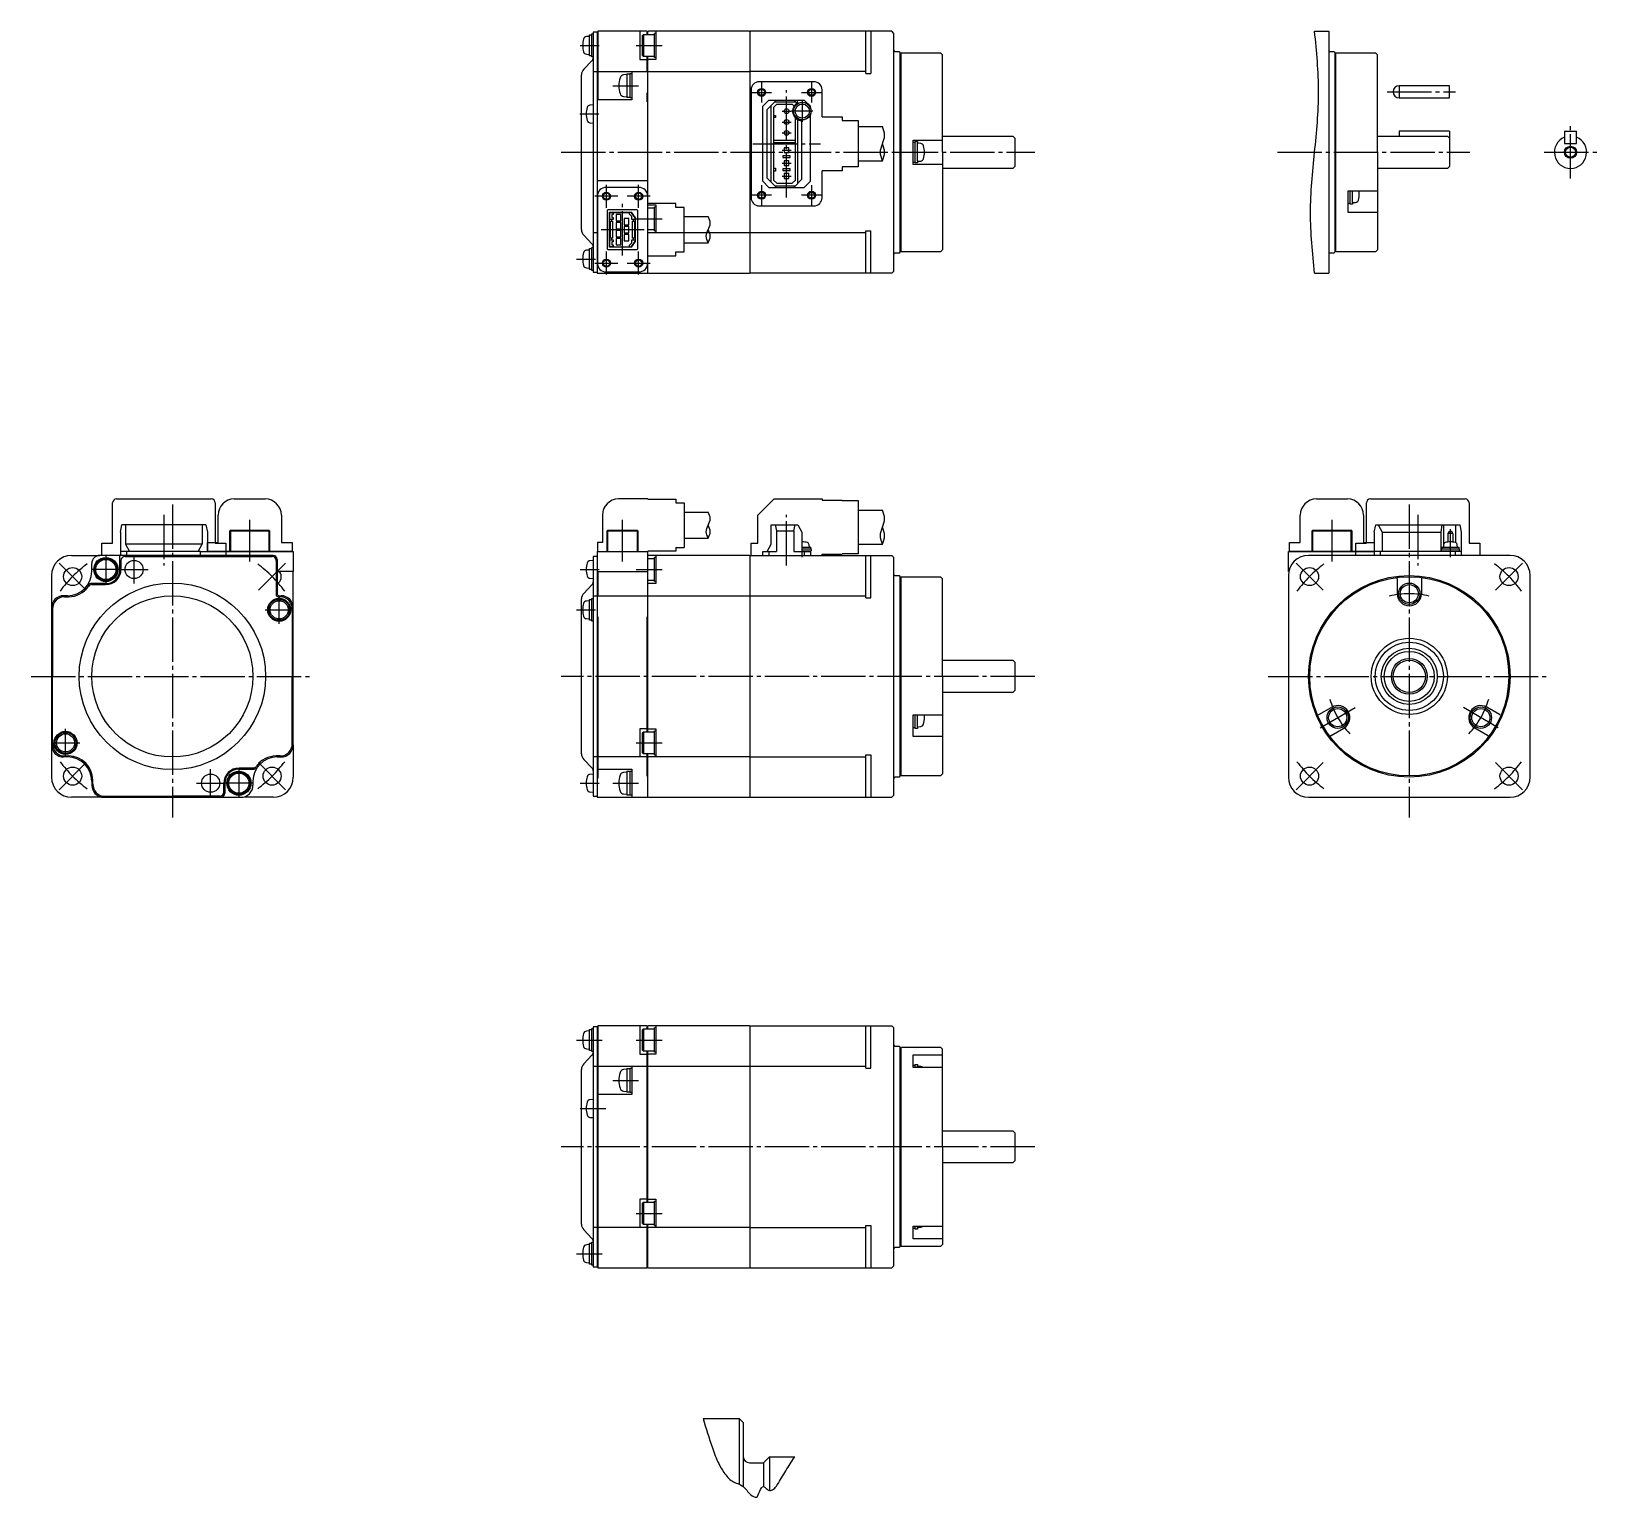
# Model space of a CAD drawing. Header units: millimetres. Extents: x -212 to 176, y -205 to 159.
import ezdxf

# ---------------------------------------------------------------- set-up
doc = ezdxf.new("R2010")
doc.units = ezdxf.units.MM
doc.linetypes.add('DASH_CENTER', pattern=[14, 11, -1, 1, -1])

msp = doc.modelspace()

# ---------------------------------------------------------------- linework, layer by layer
at = {"color": 7, "linetype": 'Continuous'}
for p, q in [((-73.5, 157.25), (-74.28, 157.18)), ((-73.5, 152.4), (-73.5, 157.6)), ((-73.5, 157.6), (-72.9, 157.6)), ((-72.9, 152.15), (-72.9, 157.85)), ((-72.9, 157.85), (-72.6, 157.85)), ((-72.6, 158.25), (-72.6, 98.75)), ((-71.6, 158.25), (-72.6, 158.25)), ((-71.6, 158.25), (-71.6, 98.5)), ((-71.4, 158.25), (-71.6, 158.25)), ((-63, 158.5), (-71.4, 158.5)), ((-71.4, 158.5), (-71.4, 141.5)), ((-59.2, 158.5), (-63, 158.5)), ((-61, 158.5), (-61, 151.5)), ((-60.13, 157.75), (-60.38, 157.5)), ((-60.38, 152.5), (-60.38, 157.5)), ((-60.13, 157.75), (-60.13, 152.25)), ((-60.13, 157.75), (-57.38, 157.75)), ((-59.2, 158.5), (-59.2, 158.25)), ((-59.2, 158.25), (-59, 158.25)), ((-59.2, 157.75), (-59.2, 158.25)), ((-58.9, 158.5), (-59, 158.4)), ((-59, 157.75), (-59, 158.4)), ((-33.8, 158.5), (-58.9, 158.5)), ((-57.38, 152), (-57.38, 158)), ((-57, 158), (-57.38, 158)), ((-57, 158.5), (-57, 151.5)), ((-33.7, 158.4), (-33.8, 158.5)), ((-33.6, 158.5), (-33.7, 158.4)), ((-33.7, 158.4), (-33.7, 98.6)), ((1.5, 158.5), (-33.6, 158.5)), ((-4.9, 148), (-4.9, 158.5)), ((-3.7, 158.5), (-3.7, 148)), ((2, 158), (1.5, 158.5)), ((2, 99), (2, 158)), ((106.41, 158.5), (109.91, 158.5)), ((109.91, 158.5), (109.91, 98.5)), ((-74.28, 152.82), (-73.5, 152.75)), ((-72.9, 152.4), (-73.5, 152.4)), ((-72.6, 152.15), (-72.9, 152.15)), ((-61, 151.5), (-59.2, 151.5)), ((-60.38, 152.5), (-60.13, 152.25)), ((-57.38, 152.25), (-60.13, 152.25)), ((-59.2, 148.5), (-59.2, 152.25)), ((-59, 98.5), (-59, 152.25)), ((-57, 151.5), (-59, 151.5)), ((-57, 152), (-57.38, 152)), ((2.3, 153.5), (3.3, 153.5)), ((3.3, 153.5), (3.5, 153.3)), ((3.5, 153.3), (3.5, 103.7)), ((3.7, 152.4), (3.8, 152.4)), ((3.8, 153.1), (3.9, 153.2)), ((3.8, 103.9), (3.8, 153.1)), ((3.9, 153.2), (13.6, 153.2)), ((13.6, 153.2), (14.1, 152.7)), ((14.1, 128.5), (14.1, 152.7)), ((110.21, 153.5), (111.21, 153.5)), ((111.21, 153.5), (111.41, 153.3)), ((111.41, 153.3), (111.41, 103.7)), ((111.61, 152.4), (111.71, 152.4)), ((111.71, 153.1), (111.81, 153.2)), ((111.71, 103.9), (111.71, 153.1)), ((111.81, 153.2), (121.51, 153.2)), ((121.51, 153.2), (122.01, 152.7)), ((122.01, 128.5), (122.01, 152.7)), ((-75.5, 109.3), (-75.5, 147.7)), ((-74.94, 149.09), (-72.88, 151.21)), ((-72.6, 148.5), (-71.6, 148.5)), ((-71.4, 148.5), (-59, 148.5)), ((-64.2, 147.75), (-65.05, 147.68)), ((-64.2, 147.95), (-64.2, 142.05)), ((-64.2, 147.95), (-63.5, 147.95)), ((-63.5, 148), (-63, 148)), ((-63.5, 148), (-63.5, 142)), ((-63, 148.5), (-63, 141.5)), ((-59, 148.5), (-33.7, 148.5)), ((-4.9, 148.5), (-33.7, 148.5)), ((-4.9, 148), (-3.7, 148)), ((139.91, 145), (127.41, 145)), ((127.41, 145), (127.41, 142)), ((139.91, 142), (139.91, 145)), ((-72.6, 140.25), (-73.38, 140.18)), ((-63, 141.5), (-71.6, 141.5)), ((-65.05, 142.32), (-64.2, 142.25)), ((-63.5, 142.05), (-64.2, 142.05)), ((-63, 142), (-63.5, 142)), ((-59.2, 141), (-59.2, 143.25)), ((-59.2, 143.25), (-59, 143.25)), ((-29, 141.4), (-30.5, 139.9)), ((-30.5, 121.3), (-30.5, 139.9)), ((-29.4, 139.1), (-27.1, 141.4)), ((-29, 141.4), (-20.2, 141.4)), ((-28.4, 121.1), (-28.4, 140.1)), ((-27.05, 140.4), (-27.85, 139.6)), ((-27.5, 141), (-22.4, 141)), ((-27.05, 140.4), (-23.2, 140.4)), ((-23.2, 140.4), (-22.75, 139.95)), ((-22.07, 140.67), (-22.8, 141.4)), ((-21.9, 140.78), (-21.9, 141.4)), ((-18.7, 139.9), (-20.2, 141.4)), ((-18.7, 139.62), (-18.7, 139.9)), ((127.41, 142), (139.91, 142)), ((-29.4, 122.1), (-29.4, 139.1)), ((-27.85, 139.6), (-27.85, 121.6)), ((-27.85, 137.6), (-27.35, 137.6)), ((-27.35, 137.1), (-27.85, 137.1)), ((-27.35, 137.6), (-27.35, 137.1)), ((-22.4, 121.6), (-22.4, 137.01)), ((-21.8, 120.8), (-21.8, 136.57)), ((-20.8, 121.8), (-20.8, 136.3)), ((-18.7, 121.3), (-18.7, 137.78)), ((-73.38, 135.82), (-72.6, 135.75)), ((14.1, 132.5), (31.5, 132.5)), ((31.5, 132.5), (32, 132)), ((122.01, 132.5), (139.41, 132.5)), ((127.41, 133.7), (127.41, 132.5)), ((139.91, 133.7), (127.41, 133.7)), ((139.41, 132.5), (139.91, 132)), ((139.91, 133.7), (139.91, 125)), ((168.41, 133.7), (168.41, 130.7)), ((168.41, 133.7), (171.41, 133.7)), ((171.41, 130.7), (171.41, 133.7)), ((-27.85, 131.5), (-22.4, 131.5)), ((-22.4, 130.8), (-27.85, 130.8)), ((-25.2, 129.6), (-25.2, 128.4)), ((-24, 129.6), (-25.2, 129.6)), ((-25.2, 128.4), (-24, 128.4)), ((-24, 128.4), (-24, 129.6)), ((6.8, 131.5), (14.1, 131.5)), ((6.8, 125.5), (6.8, 131.5)), ((6.8, 126), (6.8, 131)), ((6.8, 131), (7.3, 131)), ((7.3, 125.85), (7.3, 131.15)), ((7.3, 131.15), (7.9, 131.15)), ((7.3, 131), (7.3, 131.15)), ((7.9, 131.15), (7.9, 130.75)), ((8.68, 130.68), (7.9, 130.75)), ((7.9, 126.25), (7.9, 130.75)), ((14.1, 128.5), (14.1, 104.3)), ((32, 132), (32, 125)), ((122.01, 128.5), (122.01, 104.3)), ((168.41, 130.7), (171.41, 130.7)), ((-27.85, 124.55), (-27.35, 124.55)), ((-27.35, 124.55), (-27.35, 123.85)), ((-25.5, 127.6), (-25.5, 127.2)), ((-23.7, 127.6), (-25.5, 127.6)), ((-25.5, 127.2), (-23.7, 127.2)), ((-23.7, 124.4), (-25.5, 124.4)), ((-25.5, 124.4), (-25.5, 124)), ((-24, 126.4), (-25.2, 126.4)), ((-25.2, 126.4), (-25.2, 125.2)), ((-25.2, 125.2), (-24, 125.2)), ((-24, 125.2), (-24, 126.4)), ((-23.7, 127.2), (-23.7, 127.6)), ((-23.7, 124), (-23.7, 124.4)), ((7.3, 126), (6.8, 126)), ((14.1, 125.5), (6.8, 125.5)), ((7.3, 125.85), (7.3, 126)), ((7.9, 125.85), (7.3, 125.85)), ((7.9, 126.25), (8.68, 126.32)), ((7.9, 126.25), (7.9, 125.85)), ((31.5, 124.5), (14.1, 124.5)), ((32, 125), (31.5, 124.5)), ((139.41, 124.5), (122.01, 124.5)), ((139.41, 124.5), (139.91, 125)), ((-71.6, 121.5), (-59, 121.5)), ((-29, 119.8), (-30.5, 121.3)), ((-27.1, 119.8), (-29.4, 122.1)), ((-27.35, 123.85), (-27.85, 123.85)), ((-27.85, 121.6), (-27.05, 120.8)), ((-27.05, 120.8), (-23.2, 120.8)), ((-25.5, 124), (-23.7, 124)), ((-25.2, 123.2), (-25.2, 122)), ((-24, 123.2), (-25.2, 123.2)), ((-25.2, 122), (-24, 122)), ((-24, 122), (-24, 123.2)), ((-23.2, 120.8), (-22.4, 121.6)), ((-22.8, 119.8), (-20.8, 121.8)), ((-18.7, 121.3), (-20.2, 119.8)), ((-29, 119.8), (-20.2, 119.8)), ((-27.5, 120.2), (-22.4, 120.2)), ((114.71, 118.96), (122.01, 118.96)), ((114.71, 113.54), (114.71, 118.96)), ((115.21, 115.6), (115.21, 118.96)), ((115.81, 116), (115.81, 118.96)), ((-69.12, 114.03), (-68.92, 114.23)), ((-69.12, 114.03), (-69.12, 104.58)), ((-61.67, 114.23), (-68.92, 114.23)), ((-68.55, 113.63), (-63.1, 113.63)), ((-68.55, 104.98), (-68.55, 113.63)), ((-68.45, 113.55), (-67.6, 113.55)), ((-68.45, 111.8), (-68.45, 113.55)), ((-67.95, 113.05), (-67.95, 112.3)), ((-67.6, 113.05), (-67.95, 113.05)), ((-67.6, 113.55), (-63.6, 113.55)), ((-67.6, 113.55), (-67.6, 113.05)), ((-66.7, 113.1), (-66.88, 113.1)), ((-66.88, 113.1), (-66.88, 111.5)), ((-66.7, 113.07), (-66.7, 113.1)), ((-65.7, 113.07), (-66.7, 113.07)), ((-65.7, 111.53), (-65.7, 113.07)), ((-63.17, 113.55), (-63.6, 113.55)), ((-63.6, 113.18), (-63.6, 113.55)), ((-63, 112.55), (-63.6, 113.18)), ((-62.15, 112.22), (-63.17, 113.55)), ((-62.05, 112.25), (-63.1, 113.63)), ((-61.67, 114.23), (-61.47, 114.03)), ((-61.47, 104.58), (-61.47, 114.03)), ((-59, 115.5), (-57, 115.5)), ((-59, 114.75), (-57.38, 114.75)), ((-57.38, 109), (-57.38, 115)), ((-57.38, 115), (-57, 115)), ((-57, 115.5), (-57, 108.5)), ((115.21, 115.75), (114.71, 115.75)), ((122.01, 113.54), (114.71, 113.54)), ((115.21, 115.6), (115.21, 115.75)), ((115.81, 115.6), (115.21, 115.6)), ((115.81, 116), (116.59, 116.07)), ((115.81, 116), (115.81, 115.6)), ((-68.35, 110.15), (-68.55, 110.15)), ((-67.6, 111.8), (-68.45, 111.8)), ((-68.35, 111.4), (-67.77, 111.4)), ((-68.35, 111.4), (-68.35, 107.2)), ((-68, 111.8), (-68, 111.4)), ((-67.95, 112.3), (-67.6, 112.3)), ((-67.77, 111.4), (-67.77, 107.2)), ((-67.6, 112.3), (-67.6, 111.8)), ((-66.88, 111.5), (-66.7, 111.5)), ((-66.88, 111.1), (-66.88, 109.5)), ((-66.7, 111.1), (-66.88, 111.1)), ((-66.88, 109.5), (-66.7, 109.5)), ((-66.88, 109.1), (-66.88, 107.5)), ((-66.7, 109.1), (-66.88, 109.1)), ((-66.7, 111.5), (-66.7, 111.53)), ((-66.7, 111.53), (-65.7, 111.53)), ((-66.7, 111.07), (-66.7, 111.1)), ((-65.7, 111.07), (-66.7, 111.07)), ((-66.7, 109.53), (-65.7, 109.53)), ((-66.7, 109.5), (-66.7, 109.53)), ((-66.7, 109.07), (-66.7, 109.1)), ((-65.7, 109.07), (-66.7, 109.07)), ((-65.7, 109.53), (-65.7, 111.07)), ((-65.7, 107.53), (-65.7, 109.07)), ((-64.9, 112.07), (-64.9, 110.53)), ((-63.9, 112.07), (-64.9, 112.07)), ((-64.9, 110.53), (-63.9, 110.53)), ((-63.9, 110.07), (-64.9, 110.07)), ((-64.9, 110.07), (-64.9, 108.53)), ((-63.72, 112.1), (-63.9, 112.1)), ((-63.9, 112.1), (-63.9, 112.07)), ((-63.9, 110.53), (-63.9, 110.5)), ((-63.9, 110.5), (-63.72, 110.5)), ((-63.9, 110.1), (-63.9, 110.07)), ((-63.72, 110.1), (-63.9, 110.1)), ((-63.72, 110.5), (-63.72, 112.1)), ((-63.72, 108.5), (-63.72, 110.1)), ((-63, 111.8), (-63, 112.55)), ((-62.15, 111.8), (-63, 111.8)), ((-62.82, 111.4), (-62.25, 111.4)), ((-62.82, 107.2), (-62.82, 111.4)), ((-62.6, 111.4), (-62.6, 111.8)), ((-62.25, 107.2), (-62.25, 111.4)), ((-62.25, 110.15), (-62.05, 110.15)), ((-62.15, 111.8), (-62.15, 112.22)), ((-62.05, 106.35), (-62.05, 112.25)), ((-57.38, 109.25), (-59, 109.25)), ((-57.38, 109), (-57, 109)), ((-4.9, 109), (-3.7, 109)), ((-4.9, 98.5), (-4.9, 109)), ((-3.7, 98.5), (-3.7, 109)), ((-72.88, 105.79), (-74.94, 107.91)), ((-71.6, 108.5), (-72.6, 108.5)), ((-68.55, 108.45), (-68.35, 108.45)), ((-63.1, 104.98), (-68.55, 104.98)), ((-68.45, 106.8), (-67.6, 106.8)), ((-68.45, 105.05), (-68.45, 106.8)), ((-67.6, 105.05), (-68.45, 105.05)), ((-67.77, 107.2), (-68.35, 107.2)), ((-68, 107.2), (-68, 106.8)), ((-67.95, 106.3), (-67.95, 105.55)), ((-67.6, 106.3), (-67.95, 106.3)), ((-67.95, 105.55), (-67.6, 105.55)), ((-67.6, 106.8), (-67.6, 106.3)), ((-67.6, 105.55), (-67.6, 105.05)), ((-67.6, 105.05), (-63.6, 105.05)), ((-66.88, 107.5), (-66.7, 107.5)), ((-66.7, 107.1), (-66.88, 107.1)), ((-66.88, 107.1), (-66.88, 105.5)), ((-66.88, 105.5), (-66.7, 105.5)), ((-66.7, 107.53), (-65.7, 107.53)), ((-66.7, 107.5), (-66.7, 107.53)), ((-66.7, 107.07), (-66.7, 107.1)), ((-65.7, 107.07), (-66.7, 107.07)), ((-66.7, 105.5), (-66.7, 105.53)), ((-66.7, 105.53), (-65.7, 105.53)), ((-65.7, 105.53), (-65.7, 107.07)), ((-64.9, 108.53), (-63.9, 108.53)), ((-63.9, 108.07), (-64.9, 108.07)), ((-64.9, 108.07), (-64.9, 106.53)), ((-64.9, 106.53), (-63.9, 106.53)), ((-63.9, 108.53), (-63.9, 108.5)), ((-63.9, 108.5), (-63.72, 108.5)), ((-63.9, 108.1), (-63.9, 108.07)), ((-63.72, 108.1), (-63.9, 108.1)), ((-63.9, 106.53), (-63.9, 106.5)), ((-63.9, 106.5), (-63.72, 106.5)), ((-63.72, 106.5), (-63.72, 108.1)), ((-63.6, 105.42), (-63, 106.05)), ((-63.6, 105.05), (-63.6, 105.42)), ((-63.6, 105.05), (-63.17, 105.05)), ((-63.17, 105.05), (-62.15, 106.38)), ((-63.1, 104.98), (-62.05, 106.35)), ((-63, 106.8), (-62.15, 106.8)), ((-63, 106.05), (-63, 106.8)), ((-62.25, 107.2), (-62.82, 107.2)), ((-62.6, 106.8), (-62.6, 107.2)), ((-62.05, 108.45), (-62.25, 108.45)), ((-62.15, 106.38), (-62.15, 106.8)), ((-33.7, 108.5), (-59, 108.5)), ((-4.9, 108.5), (-33.7, 108.5)), ((-73.5, 104.25), (-74.28, 104.18)), ((-73.5, 104.6), (-72.9, 104.6)), ((-73.5, 99.4), (-73.5, 104.6)), ((-72.9, 104.85), (-72.6, 104.85)), ((-72.9, 99.15), (-72.9, 104.85)), ((-69.12, 104.58), (-68.92, 104.38)), ((-68.92, 104.38), (-61.67, 104.38)), ((-61.47, 104.58), (-61.67, 104.38)), ((3.3, 103.5), (2.3, 103.5)), ((3.5, 103.7), (3.3, 103.5)), ((3.7, 104.6), (3.8, 104.6)), ((3.9, 103.8), (3.8, 103.9)), ((13.6, 103.8), (3.9, 103.8)), ((14.1, 104.3), (13.6, 103.8)), ((111.21, 103.5), (110.21, 103.5)), ((111.41, 103.7), (111.21, 103.5)), ((111.61, 104.6), (111.71, 104.6)), ((111.81, 103.8), (111.71, 103.9)), ((121.51, 103.8), (111.81, 103.8)), ((122.01, 104.3), (121.51, 103.8)), ((-74.28, 99.82), (-73.5, 99.75)), ((-72.9, 99.4), (-73.5, 99.4)), ((-72.6, 99.15), (-72.9, 99.15)), ((-72.6, 98.75), (-71.6, 98.75)), ((-71.6, 98.5), (-59, 98.5)), ((-59, 98.6), (-58.9, 98.5)), ((-58.9, 98.5), (-33.8, 98.5)), ((-33.8, 98.5), (-33.7, 98.6)), ((-33.6, 98.5), (-33.7, 98.6)), ((1.5, 98.5), (-33.6, 98.5)), ((2, 99), (1.5, 98.5)), ((106.41, 98.5), (109.91, 98.5)), ((-189.9, 34.3), (-189.5, 36.1)), ((-168.7, 36.1), (-189.5, 36.1)), ((-188.6, 36.1), (-188.6, 31.3)), ((-169.6, 36.1), (-169.6, 31.3)), ((-168.7, 36.1), (-168.3, 34.3)), ((-28.4, 31.3), (-28.4, 36.1)), ((-28.4, 36.1), (-21.8, 36.1)), ((-27.4, 36.1), (-27.1, 34.6)), ((-22.8, 34.6), (-22.5, 36.1)), ((-21.8, 36.1), (-20.8, 34.3)), ((121.21, 34.3), (121.61, 36.1)), ((121.61, 36.1), (142.41, 36.1)), ((122.21, 36.1), (123.21, 34.3)), ((137.97, 36.1), (137.71, 34.3)), ((138.41, 36.1), (138.41, 31.18)), ((141.36, 36.1), (141.36, 31.67)), ((142.41, 36.1), (142.81, 34.3)), ((-189.9, 34.3), (-189.9, 28.5)), ((-169.6, 31.3), (-188.6, 31.3)), ((-188.6, 31.3), (-187.6, 29.5)), ((-170.6, 29.5), (-169.6, 31.3)), ((-168.3, 34.3), (-168.3, 29.5)), ((-162.52, 34.8), (-162.72, 34.6)), ((-162.72, 29.5), (-162.72, 34.6)), ((-162.52, 34.8), (-153.07, 34.8)), ((-152.87, 34.6), (-153.07, 34.8)), ((-152.87, 34.6), (-152.87, 29.5)), ((-69.12, 34.6), (-68.92, 34.8)), ((-69.12, 29.5), (-69.12, 34.6)), ((-68.92, 34.8), (-61.67, 34.8)), ((-61.67, 34.8), (-61.47, 34.6)), ((-61.47, 34.6), (-61.47, 29.5)), ((-29.4, 29.5), (-28.4, 31.3)), ((-27.1, 34.6), (-27.1, 29.5)), ((-27.1, 34.6), (-22.8, 34.6)), ((-22.8, 34.6), (-22.8, 29.5)), ((-20.8, 34.3), (-20.8, 29.5)), ((-18.95, 30.55), (-19, 31.14)), ((105.98, 34.8), (105.78, 34.6)), ((105.78, 29.5), (105.78, 34.6)), ((105.98, 34.8), (115.43, 34.8)), ((115.63, 34.6), (115.43, 34.8)), ((115.63, 34.6), (115.63, 29.5)), ((121.21, 34.3), (121.21, 28.5)), ((123.21, 34.3), (137.71, 34.3)), ((123.21, 34.3), (123.21, 29.5)), ((137.71, 34.3), (137.71, 29.5)), ((138.41, 31.14), (138.36, 30.55)), ((140.71, 33.9), (139.51, 33.9)), ((139.51, 33.9), (139.51, 31.81)), ((140.71, 33.9), (140.71, 31.81)), ((141.86, 30.55), (141.81, 31.14)), ((142.81, 34.3), (142.81, 28.5)), ((-202, 28.5), (-195, 28.5)), ((-190, 28.5), (-195, 28.5)), ((-152, 28.5), (-190, 28.5)), ((-190, 25), (-190, 28.5)), ((-170, 29.5), (-189.9, 29.5)), ((-189.75, 27.25), (-189.75, 25.05)), ((-188.75, 28.25), (-177, 28.25)), ((-188.4, 29.5), (-188.4, 28.5)), ((-177, 28.25), (-152.25, 28.25)), ((-170, 28.5), (-170, 29.5)), ((-170, 29.5), (-147, 29.5)), ((-151.25, 27.25), (-151.25, 18.75)), ((-151, 27.5), (-151, 19)), ((-147, 29.5), (-147, 24.5)), ((-72.6, 27.25), (-73.38, 27.18)), ((-71.6, 28.25), (-72.6, 28.25)), ((-72.6, 28.25), (-72.6, -31.25)), ((-71.6, 29.5), (-71.6, -31.5)), ((-71.6, 29.5), (-59, 29.5)), ((-59, 24.5), (-59, 29.5)), ((-58.9, 28.5), (-59, 28.4)), ((-59, 28.5), (-59, 28.4)), ((-59, 27.75), (-57.38, 27.75)), ((-33.8, 28.5), (-58.9, 28.5)), ((-57, 28), (-57.38, 28)), ((-57.38, 22), (-57.38, 28)), ((-57, 28.5), (-57, 21.5)), ((-33.7, 28.4), (-33.8, 28.5)), ((-33.7, 28.4), (-33.6, 28.5)), ((-33.7, 28.4), (-33.7, -31.4)), ((-33.6, 28.5), (1.5, 28.5)), ((-30.5, 28.5), (-30.5, 29.5)), ((-30.5, 29.5), (-27.1, 29.5)), ((-29, 29.5), (-29, 28.5)), ((-22.8, 29.5), (-18.7, 29.5)), ((-20.8, 30.55), (-18.55, 30.55)), ((-20.8, 30.1), (-18.5, 30.1)), ((-20.8, 29.6), (-18.5, 29.6)), ((-20.2, 29.5), (-20.2, 28.5)), ((-19.15, 29.6), (-19.15, 29.5)), ((-18.7, 29.5), (-18.7, 28.5)), ((-18.55, 30.1), (-18.55, 30.55)), ((-18.5, 30.1), (-18.5, 29.6)), ((-4.9, 18), (-4.9, 28.5)), ((-3.7, 18), (-3.7, 28.5)), ((1.5, 28.5), (2, 28)), ((2, -31), (2, 28)), ((99.91, 24.5), (99.91, 29.5)), ((99.91, 29.5), (121.21, 29.5)), ((129.91, 28.5), (104.91, 28.5)), ((142.81, 29.5), (121.21, 29.5)), ((122.71, 29.5), (122.71, 28.5)), ((154.91, 28.5), (129.91, 28.5)), ((137.91, 30.1), (140.11, 30.1)), ((137.91, 29.6), (137.91, 30.1)), ((137.91, 29.6), (140.11, 29.6)), ((137.96, 30.55), (140.11, 30.55)), ((137.96, 30.55), (137.96, 30.1)), ((138.56, 29.5), (138.56, 29.6)), ((140.11, 30.55), (142.26, 30.55)), ((140.11, 30.1), (142.31, 30.1)), ((140.11, 29.6), (142.31, 29.6)), ((141.31, 29.5), (141.31, 28.5)), ((141.66, 29.6), (141.66, 29.5)), ((142.26, 30.1), (142.26, 30.55)), ((142.31, 30.1), (142.31, 29.6)), ((-207, 23.5), (-207, 15.5)), ((-197, 24.5), (-197, 26.5)), ((-147, 24.5), (-150.5, 24.5)), ((-147, 15.5), (-147, 24.5)), ((-71.6, 24.5), (-59, 24.5)), ((-71.4, 24.5), (-71.4, 18.5)), ((-59, -15.25), (-59, 24.5)), ((2.3, 23.5), (3.3, 23.5)), ((3.3, 23.5), (3.5, 23.3)), ((100.01, 24.5), (99.91, 24.5)), ((99.91, 23.5), (99.91, -26.5)), ((159.91, -26.5), (159.91, 23.5)), ((-193.5, 21.5), (-197.25, 21.5)), ((-197, 21.25), (-193.55, 21.25)), ((-74.94, 19.09), (-72.88, 21.21)), ((-73.38, 22.82), (-72.6, 22.75)), ((-57.38, 22.25), (-59, 22.25)), ((-57, 21.5), (-59, 21.5)), ((-57, 22), (-57.38, 22)), ((3.5, 23.3), (3.5, -26.3)), ((3.7, 22.4), (3.8, 22.4)), ((3.8, 23.1), (3.9, 23.2)), ((3.8, -26.1), (3.8, 23.1)), ((3.9, 23.2), (13.6, 23.2)), ((13.6, 23.2), (14.1, 22.7)), ((14.1, -1.5), (14.1, 22.7)), ((126.91, 22.65), (126.91, 19)), ((132.91, 22.65), (132.91, 19)), ((-203, 18.5), (-204, 18.5)), ((-203.75, 18.25), (-202.75, 18.25)), ((-150.75, 18.25), (-150.25, 18.25)), ((-150.5, 18.5), (-150, 18.5)), ((-75.5, -20.7), (-75.5, 17.7)), ((-73.5, 17.25), (-74.28, 17.18)), ((-73.5, 17.6), (-72.9, 17.6)), ((-73.5, 12.4), (-73.5, 17.6)), ((-72.9, 17.85), (-72.6, 17.85)), ((-72.9, 12.15), (-72.9, 17.85)), ((-72.6, 18.5), (-71.6, 18.5)), ((-71.6, 18.5), (-59, 18.5)), ((-59, 18.5), (-33.7, 18.5)), ((-33.7, 18.5), (-4.9, 18.5)), ((-4.9, 18), (-3.7, 18)), ((-207, 15.5), (-207, -18.5)), ((-206.75, 15.25), (-206.75, -1.5)), ((-147.25, 15.25), (-147.25, -1.5)), ((-147, -18.5), (-147, 15.5)), ((-74.28, 12.82), (-73.5, 12.75)), ((-72.9, 12.4), (-73.5, 12.4)), ((-72.6, 12.15), (-72.9, 12.15)), ((-71.6, 13.25), (-71.4, 13.25)), ((-71.4, 13.25), (-71.4, -26.75)), ((-59.2, -15.25), (-59.2, 13.25)), ((-59.2, 13.25), (-59, 13.25)), ((14.1, 2.5), (31.5, 2.5)), ((31.5, 2.5), (32, 2)), ((32, 2), (32, -5)), ((-206.75, -18.25), (-206.75, -1.5)), ((-147.25, -18.25), (-147.25, -1.5)), ((14.1, -1.5), (14.1, -25.7)), ((31.5, -5.5), (14.1, -5.5)), ((32, -5), (31.5, -5.5)), ((6.8, -16.46), (6.8, -11.04)), ((6.8, -11.04), (14.1, -11.04)), ((7.3, -14.4), (7.3, -11.04)), ((7.9, -14), (7.9, -11.04)), ((107.5, -10.98), (110.65, -9.15)), ((152.32, -10.98), (149.16, -9.15)), ((-59.2, -14.5), (-61, -14.5)), ((-61, -14.5), (-61, -21.5)), ((-60.13, -15.25), (-60.38, -15.5)), ((-60.38, -20.5), (-60.38, -15.5)), ((-60.13, -15.25), (-57.38, -15.25)), ((-60.13, -15.25), (-60.13, -20.75)), ((-59, -14.5), (-57, -14.5)), ((-57.38, -15), (-57, -15)), ((-57.38, -21), (-57.38, -15)), ((-57, -14.5), (-57, -21.5)), ((7.3, -14.25), (6.8, -14.25)), ((7.3, -14.4), (7.3, -14.25)), ((7.9, -14.4), (7.3, -14.4)), ((7.9, -14), (8.68, -13.93)), ((7.9, -14), (7.9, -14.4)), ((110.5, -16.17), (113.65, -14.35)), ((149.32, -16.17), (146.16, -14.35)), ((-207, -18.5), (-207, -26.5)), ((-147, -18.5), (-147, -26.5)), ((14.1, -16.46), (6.8, -16.46)), ((-203, -21.5), (-204, -21.5)), ((-203.75, -21.25), (-202.75, -21.25)), ((-150.25, -21.25), (-151.25, -21.25)), ((-151, -21.5), (-150, -21.5)), ((-72.88, -24.21), (-74.94, -22.09)), ((-71.6, -21.5), (-72.6, -21.5)), ((-59.2, -21.5), (-71.4, -21.5)), ((-60.38, -20.5), (-60.13, -20.75)), ((-57.38, -20.75), (-60.13, -20.75)), ((-59.2, -26.25), (-59.2, -20.75)), ((-59, -31.5), (-59, -20.75)), ((-33.7, -21.5), (-59, -21.5)), ((-57.38, -21), (-57, -21)), ((-33.7, -21.5), (-4.9, -21.5)), ((-4.9, -21), (-3.7, -21)), ((-4.9, -31.5), (-4.9, -21)), ((-3.7, -21), (-3.7, -31.5)), ((-160.5, -24.5), (-156.74, -24.5)), ((-156.99, -24.25), (-160.45, -24.25)), ((-72.6, -25.75), (-73.38, -25.82)), ((-71.6, -26.75), (-71.4, -26.75)), ((-71.4, -24.5), (-63, -24.5)), ((-64.2, -25.25), (-65.05, -25.32)), ((-64.2, -25.05), (-63.5, -25.05)), ((-64.2, -25.05), (-64.2, -30.95)), ((-63.5, -25), (-63.5, -31)), ((-63.5, -25), (-63, -25)), ((-63, -24.5), (-63, -31.5)), ((-59.2, -26.25), (-59, -26.25)), ((3.3, -26.5), (2.3, -26.5)), ((3.5, -26.3), (3.3, -26.5)), ((3.7, -25.4), (3.8, -25.4)), ((3.9, -26.2), (3.8, -26.1)), ((13.6, -26.2), (3.9, -26.2)), ((14.1, -25.7), (13.6, -26.2)), ((-197, -27.5), (-197, -28.5)), ((-196.75, -28.25), (-196.75, -27.25)), ((-164.25, -30.25), (-164.25, -28.05)), ((-164, -28), (-164, -30.5)), ((-157, -27.5), (-157, -28.5)), ((-73.38, -30.18), (-72.6, -30.25)), ((-65.05, -30.68), (-64.2, -30.75)), ((-63.5, -30.95), (-64.2, -30.95)), ((-63, -31), (-63.5, -31)), ((1.5, -31.5), (2, -31)), ((-194, -31.5), (-202, -31.5)), ((-194, -31.5), (-160, -31.5)), ((-193.75, -31.25), (-177, -31.25)), ((-165.25, -31.25), (-177, -31.25)), ((-152, -31.5), (-159, -31.5)), ((-72.6, -31.25), (-71.6, -31.25)), ((-71.6, -31.5), (-63, -31.5)), ((-63, -31.5), (-59, -31.5)), ((-59, -31.4), (-58.9, -31.5)), ((-58.9, -31.5), (-33.8, -31.5)), ((-33.8, -31.5), (-33.7, -31.4)), ((-33.7, -31.4), (-33.6, -31.5)), ((-33.6, -31.5), (1.5, -31.5)), ((104.91, -31.5), (129.91, -31.5)), ((129.91, -31.5), (154.91, -31.5)), ((-73.5, -94.31), (-73.5, -89.11)), ((-73.5, -89.11), (-72.9, -89.11)), ((-72.9, -94.56), (-72.9, -88.86)), ((-72.9, -88.86), (-72.6, -88.86)), ((-72.6, -88.46), (-72.6, -147.96)), ((-71.6, -88.46), (-72.6, -88.46)), ((-71.6, -88.46), (-71.6, -147.96)), ((-71.4, -88.46), (-71.6, -88.46)), ((-63, -88.21), (-71.4, -88.21)), ((-71.4, -88.21), (-71.4, -148.21)), ((-59.2, -88.21), (-63, -88.21)), ((-61, -88.21), (-61, -95.21)), ((-60.13, -88.96), (-60.38, -89.21)), ((-60.38, -94.21), (-60.38, -89.21)), ((-60.13, -88.96), (-60.13, -94.46)), ((-60.13, -88.96), (-57.38, -88.96)), ((-59.2, -88.21), (-59.2, -88.46)), ((-59.2, -88.46), (-59, -88.46)), ((-59.2, -88.96), (-59.2, -88.46)), ((-58.9, -88.21), (-59, -88.31)), ((-59, -88.96), (-59, -88.31)), ((-33.8, -88.21), (-58.9, -88.21)), ((-57.38, -94.71), (-57.38, -88.71)), ((-57, -88.71), (-57.38, -88.71)), ((-57, -88.21), (-57, -95.21)), ((-33.7, -88.31), (-33.8, -88.21)), ((-33.7, -88.31), (-33.6, -88.21)), ((-33.7, -88.31), (-33.7, -148.11)), ((-33.6, -88.21), (1.5, -88.21)), ((-4.9, -98.71), (-4.9, -88.21)), ((-3.7, -98.71), (-3.7, -88.21)), ((1.5, -88.21), (2, -88.71)), ((2, -147.71), (2, -88.71)), ((-73.5, -89.46), (-74.28, -89.53)), ((2.3, -93.21), (3.3, -93.21)), ((3.3, -93.21), (3.5, -93.41)), ((-74.94, -97.62), (-72.88, -95.49)), ((-74.28, -93.89), (-73.5, -93.96)), ((-72.9, -94.31), (-73.5, -94.31)), ((-72.6, -94.56), (-72.9, -94.56)), ((-61, -95.21), (-59.2, -95.21)), ((-60.38, -94.21), (-60.13, -94.46)), ((-57.38, -94.46), (-60.13, -94.46)), ((-59.2, -131.96), (-59.2, -94.46)), ((-59, -131.96), (-59, -94.46)), ((-57, -95.21), (-59, -95.21)), ((-57, -94.71), (-57.38, -94.71)), ((3.5, -93.41), (3.5, -143.01)), ((3.7, -94.31), (3.8, -94.31)), ((3.8, -93.61), (3.9, -93.51)), ((3.8, -142.81), (3.8, -93.61)), ((3.9, -93.51), (13.6, -93.51)), ((6.8, -95.42), (14.1, -95.42)), ((6.8, -98.56), (6.8, -95.42)), ((13.6, -93.51), (14.1, -94.01)), ((14.1, -118.21), (14.1, -94.01)), ((-75.5, -137.4), (-75.5, -99.01)), ((-72.6, -98.21), (-71.6, -98.21)), ((-71.4, -98.21), (-59.2, -98.21)), ((-64.2, -98.96), (-65.05, -99.03)), ((-64.2, -98.76), (-63.5, -98.76)), ((-64.2, -98.76), (-64.2, -104.66)), ((-63.5, -98.71), (-63.5, -104.71)), ((-63.5, -98.71), (-63, -98.71)), ((-63, -98.21), (-63, -105.21)), ((-59, -98.21), (-33.7, -98.21)), ((-33.7, -98.21), (-4.9, -98.21)), ((-4.9, -98.71), (-3.7, -98.71)), ((6.8, -97.95), (7.3, -97.95)), ((14.1, -98.56), (6.8, -98.56)), ((7.3, -97.95), (7.3, -97.8)), ((7.3, -98.56), (7.3, -97.8)), ((7.3, -97.8), (7.9, -97.8)), ((7.9, -97.8), (7.9, -98.2)), ((8.68, -98.27), (7.9, -98.2)), ((7.9, -98.56), (7.9, -98.2)), ((-65.05, -104.38), (-64.2, -104.46)), ((-63.5, -104.66), (-64.2, -104.66)), ((-63, -104.71), (-63.5, -104.71)), ((-72.6, -106.46), (-73.38, -106.53)), ((-63, -105.21), (-71.4, -105.21)), ((-73.38, -110.89), (-72.6, -110.96)), ((14.1, -114.21), (31.5, -114.21)), ((31.5, -114.21), (32, -114.71)), ((32, -114.71), (32, -121.71)), ((14.1, -118.21), (14.1, -142.41)), ((31.5, -122.21), (14.1, -122.21)), ((32, -121.71), (31.5, -122.21)), ((-61, -131.21), (-61, -138.21)), ((-59.2, -131.21), (-61, -131.21)), ((-60.13, -131.96), (-60.38, -132.21)), ((-60.13, -131.96), (-60.13, -137.46)), ((-60.13, -131.96), (-57.38, -131.96)), ((-59, -131.21), (-57, -131.21)), ((-57.38, -137.71), (-57.38, -131.71)), ((-57.38, -131.71), (-57, -131.71)), ((-57, -131.21), (-57, -138.21)), ((-60.38, -137.21), (-60.38, -132.21)), ((-72.88, -140.92), (-74.94, -138.79)), ((-71.6, -138.21), (-72.6, -138.21)), ((-59.2, -138.21), (-71.4, -138.21)), ((-60.38, -137.21), (-60.13, -137.46)), ((-57.38, -137.46), (-60.13, -137.46)), ((-59.2, -148.21), (-59.2, -137.46)), ((-59, -148.11), (-59, -137.46)), ((-33.7, -138.21), (-59, -138.21)), ((-57.38, -137.71), (-57, -137.71)), ((-33.7, -138.21), (-4.9, -138.21)), ((-4.9, -137.71), (-3.7, -137.71)), ((-4.9, -148.21), (-4.9, -137.71)), ((-3.7, -137.71), (-3.7, -148.21)), ((6.8, -137.85), (14.1, -137.85)), ((6.8, -141), (6.8, -137.85)), ((7.3, -138.46), (6.8, -138.46)), ((7.3, -138.61), (7.3, -137.85)), ((7.3, -138.61), (7.3, -138.46)), ((7.9, -138.61), (7.3, -138.61)), ((7.9, -138.21), (7.9, -137.85)), ((7.9, -138.21), (8.68, -138.14)), ((7.9, -138.21), (7.9, -138.61)), ((-73.5, -142.46), (-74.28, -142.53)), ((-73.5, -142.11), (-72.9, -142.11)), ((-73.5, -147.31), (-73.5, -142.11)), ((-72.9, -141.86), (-72.6, -141.86)), ((-72.9, -147.56), (-72.9, -141.86)), ((3.3, -143.21), (2.3, -143.21)), ((3.5, -143.01), (3.3, -143.21)), ((3.7, -142.11), (3.8, -142.11)), ((3.9, -142.91), (3.8, -142.81)), ((13.6, -142.91), (3.9, -142.91)), ((14.1, -141), (6.8, -141)), ((14.1, -142.41), (13.6, -142.91)), ((-74.28, -146.89), (-73.5, -146.96)), ((-72.9, -147.31), (-73.5, -147.31)), ((-72.6, -147.56), (-72.9, -147.56)), ((-72.6, -147.96), (-71.6, -147.96)), ((-71.6, -147.96), (-71.4, -147.96)), ((-71.4, -148.21), (-59.2, -148.21)), ((-59, -148.21), (-59.2, -148.21)), ((-59, -148.11), (-58.9, -148.21)), ((-59, -148.11), (-59, -148.21)), ((-58.9, -148.21), (-33.8, -148.21)), ((-33.8, -148.21), (-33.7, -148.11)), ((-33.7, -148.11), (-33.6, -148.21)), ((-33.6, -148.21), (1.5, -148.21)), ((1.5, -148.21), (2, -147.71)), ((-45.33, -185.58), (-36.33, -185.58)), ((-36.33, -185.58), (-36.33, -201.88)), ((-36.33, -185.58), (-35.33, -186.58)), ((-35.33, -186.58), (-35.33, -202.48)), ((-33.83, -196.58), (-30.33, -196.58)), ((-30.33, -196.58), (-28.83, -195.08)), ((-30.33, -196.58), (-30.33, -202.48)), ((-28.83, -195.08), (-22.58, -195.08)), ((-28.83, -195.08), (-28.83, -203.46))]:
    msp.add_line(p, q, dxfattribs=at)
at = {"color": 1, "linetype": 'DASH_CENTER'}
for p, q in [((-75.8, 155), (-71.1, 155)), ((-61.88, 155), (-55.5, 155)), ((-67.7, 145), (-61.32, 145)), ((-30.8, 145.85), (-30.8, 140.85)), ((-24.6, 117.3), (-24.6, 143.9)), ((-18.4, 145.85), (-18.4, 140.85)), ((-33.3, 143.35), (-28.3, 143.35)), ((-20.9, 143.35), (-15.9, 143.35)), ((-20.7, 141.35), (-20.7, 136.05)), ((124.41, 143.5), (141.41, 143.5)), ((-75.87, 138), (-71.17, 138)), ((-25.7, 138.7), (-23.5, 138.7)), ((-25.7, 136), (-23.5, 136)), ((-18.05, 138.7), (-23.35, 138.7)), ((-25.7, 133.3), (-23.5, 133.3)), ((169.91, 122), (169.91, 135)), ((-80.5, 128.5), (2, 128.5)), ((-33, 130.6), (-16.2, 130.6)), ((-25.7, 129), (-23.5, 129)), ((2, 128.5), (37, 128.5)), ((97.21, 128.5), (144.91, 128.5)), ((163.41, 128.5), (176.41, 128.5)), ((-25.7, 125.8), (-23.5, 125.8)), ((-69.3, 114.75), (-69.3, 120.45)), ((-61.3, 114.75), (-61.3, 120.45)), ((-25.7, 122.6), (-23.5, 122.6)), ((-66.45, 117.6), (-72.15, 117.6)), ((-58.45, 117.6), (-64.15, 117.6)), ((-28.3, 117.85), (-33.3, 117.85)), ((-30.8, 120.35), (-30.8, 115.35)), ((-15.9, 117.85), (-20.9, 117.85)), ((-18.4, 120.35), (-18.4, 115.35)), ((-65.3, 102.88), (-65.3, 115.73)), ((-70.62, 109.3), (-59.97, 109.3)), ((-61.88, 112), (-55.5, 112)), ((-76.7, 102), (-72, 102)), ((-72.15, 101), (-66.45, 101)), ((-69.3, 98.15), (-69.3, 103.85)), ((-64.15, 101), (-58.45, 101)), ((-61.3, 98.15), (-61.3, 103.85)), ((-177, 41.1), (-177, -36.5)), ((129.91, 41.1), (129.91, -36.5)), ((-179.1, 38.6), (-179.1, 26)), ((-157.8, 27), (-157.8, 37.3)), ((-65.3, 27), (-65.3, 37.3)), ((-24.6, 26), (-24.6, 38.6)), ((110.71, 37.3), (110.71, 27)), ((132.01, 38.6), (132.01, 26)), ((140.11, 28.1), (140.11, 35)), ((-20.7, 28.1), (-20.7, 33.35)), ((-193.5, 28.6), (-193.5, 21.4)), ((-186.5, 21.5), (-186.5, 28.5)), ((-205.11, 26.61), (-198.39, 19.89)), ((-189.9, 25), (-197.1, 25)), ((-190, 25), (-183, 25)), ((-148.89, 26.61), (-155.61, 19.89)), ((-75.8, 25), (-71.1, 25)), ((-61.88, 25), (-55.5, 25)), ((108.52, 19.89), (101.8, 26.61)), ((158.02, 26.61), (151.3, 19.89)), ((-150.5, 11.5), (-150.5, 18.5)), ((-154, 15), (-147, 15)), ((-76.7, 15), (-72, 15)), ((-212, -1.5), (-142, -1.5)), ((37, -1.5), (-80.5, -1.5)), ((94.91, -1.5), (164.91, -1.5)), ((107.82, -14.25), (116.48, -9.25)), ((151.99, -14.25), (143.33, -9.25)), ((-203.5, -21.5), (-203.5, -14.5)), ((-207, -18), (-200, -18)), ((-61.88, -18), (-55.5, -18)), ((-198.39, -22.89), (-205.11, -29.61)), ((-155.61, -22.89), (-148.89, -29.61)), ((108.52, -22.89), (101.8, -29.61)), ((158.02, -29.61), (151.3, -22.89)), ((-167.5, -31.5), (-167.5, -24.5)), ((-160.5, -24.4), (-160.5, -31.6)), ((-171, -28), (-164, -28)), ((-156.9, -28), (-164.1, -28)), ((-75.8, -28), (-71.1, -28)), ((-67.7, -28), (-61.32, -28)), ((-76.7, -91.71), (-70.32, -91.71)), ((-61.88, -91.71), (-55.5, -91.71)), ((-67.7, -101.71), (-61.32, -101.71)), ((-75.8, -108.71), (-69.42, -108.71)), ((37, -118.21), (-80.5, -118.21)), ((-61.88, -134.71), (-55.5, -134.71)), ((-76.7, -144.71), (-70.32, -144.71))]:
    msp.add_line(p, q, dxfattribs=at)
at = {"color": 4, "linetype": 'Continuous'}
for p, q in [((-33.4, 144), (-33.4, 117.2)), ((-17.8, 146), (-31.4, 146)), ((-15.8, 137.3), (-15.8, 144)), ((-15.8, 137.3), (-10.8, 137.3)), ((-10.8, 137.3), (-10.8, 136.35)), ((-10.8, 136.35), (-6.8, 136.35)), ((-6.8, 136.35), (-6.8, 124.85)), ((-6.8, 134.85), (-0.8, 134.85)), ((-6.8, 124.85), (-10.8, 124.85)), ((-10.8, 124.85), (-10.8, 123.9)), ((-6.8, 126.35), (-0.8, 126.35)), ((-15.8, 117.2), (-15.8, 123.9)), ((-10.8, 123.9), (-15.8, 123.9)), ((-71.55, 117.6), (-71.55, 101)), ((-61.25, 119.8), (-69.35, 119.8)), ((-59.05, 115.75), (-59.05, 117.6)), ((-52.05, 115.75), (-59.05, 115.75)), ((-52.05, 114.8), (-52.05, 115.75)), ((-50.05, 114.8), (-52.05, 114.8)), ((-50.05, 103.8), (-50.05, 114.8)), ((-31.4, 115.2), (-17.8, 115.2)), ((-50.05, 112.55), (-44.05, 112.55)), ((-50.05, 106.05), (-44.05, 106.05)), ((-59.05, 101), (-59.05, 102.85)), ((-59.05, 102.85), (-52.05, 102.85)), ((-52.05, 102.85), (-52.05, 103.8)), ((-52.05, 103.8), (-50.05, 103.8)), ((-69.35, 98.8), (-61.25, 98.8)), ((-191.85, 31.5), (-191.85, 41.5)), ((-190.85, 42.5), (-167.35, 42.5)), ((-166.35, 41.5), (-166.35, 31.5)), ((-161.65, 42.5), (-153.95, 42.5)), ((-59.05, 42.5), (-66.3, 42.5)), ((-59.05, 42.5), (-59.05, 42.45)), ((-59.05, 42.45), (-52.05, 42.45)), ((-52.05, 42.45), (-52.05, 41.5)), ((-52.05, 41.5), (-50.05, 41.5)), ((-50.05, 41.5), (-50.05, 30.5)), ((-50.05, 39.25), (-44.05, 39.25)), ((-31.7, 38.5), (-27.7, 42.5)), ((-27.7, 42.5), (-15.8, 42.5)), ((-15.8, 42.5), (-15.8, 42.2)), ((-15.8, 42.2), (-10.8, 42.2)), ((-10.8, 42.2), (-10.8, 42.14)), ((-10.8, 42.14), (-6.8, 42.14)), ((-6.8, 42.14), (-6.8, 28.86)), ((-6.8, 39.75), (-0.8, 39.75)), ((106.86, 42.5), (114.56, 42.5)), ((119.26, 31.5), (119.26, 41.5)), ((120.26, 42.5), (143.76, 42.5)), ((144.76, 41.5), (144.76, 31.5)), ((-165.65, 31.7), (-165.65, 38.5)), ((-149.95, 38.5), (-149.95, 31.7)), ((-70.3, 38.5), (-70.3, 31.7)), ((-31.7, 31.5), (-31.7, 38.5)), ((102.86, 31.7), (102.86, 38.5)), ((118.56, 38.5), (118.56, 31.7)), ((-194.5, 31.5), (-191.85, 31.5)), ((-194.5, 28.5), (-194.5, 31.5)), ((-168.3, 29.5), (-168.3, 31.7)), ((-168.3, 31.7), (-165.65, 31.7)), ((-166.35, 31.5), (-163.7, 31.5)), ((-163.7, 31.5), (-163.7, 28.5)), ((-162.72, 34.6), (-152.87, 34.6)), ((-162.52, 29.5), (-162.52, 34.8)), ((-153.07, 34.8), (-153.07, 29.5)), ((-149.95, 31.7), (-147.3, 31.7)), ((-147.3, 31.7), (-147.3, 29.5)), ((-70.3, 31.7), (-71.55, 31.7)), ((-71.55, 31.7), (-71.55, 29.5)), ((-69.12, 34.6), (-61.47, 34.6)), ((-68.92, 29.5), (-68.92, 34.8)), ((-61.67, 34.8), (-61.67, 29.5)), ((-50.05, 32.75), (-44.05, 32.75)), ((-33.4, 28.5), (-33.4, 31.5)), ((-33.4, 31.5), (-31.7, 31.5)), ((-6.8, 31.25), (-0.8, 31.25)), ((100.21, 31.7), (102.86, 31.7)), ((100.21, 29.5), (100.21, 31.7)), ((105.78, 34.6), (115.63, 34.6)), ((105.98, 29.5), (105.98, 34.8)), ((115.43, 34.8), (115.43, 29.5)), ((116.61, 28.5), (116.61, 31.5)), ((116.61, 31.5), (119.26, 31.5)), ((118.56, 31.7), (121.21, 31.7)), ((121.21, 31.7), (121.21, 29.5)), ((144.76, 31.5), (147.41, 31.5)), ((147.41, 31.5), (147.41, 28.5)), ((-163.7, 28.5), (-194.5, 28.5)), ((-147.3, 29.5), (-168.3, 29.5)), ((-71.55, 29.5), (-59.05, 29.5)), ((-52.05, 29.55), (-59.05, 29.55)), ((-59.05, 29.55), (-59.05, 29.5)), ((-52.05, 30.5), (-50.05, 30.5)), ((-52.05, 30.5), (-52.05, 29.55)), ((-33.4, 28.5), (-15.8, 28.5)), ((-15.8, 28.5), (-15.8, 28.8)), ((-15.8, 28.8), (-10.8, 28.8)), ((-6.8, 28.86), (-10.8, 28.86)), ((-10.8, 28.86), (-10.8, 28.8)), ((121.21, 29.5), (100.21, 29.5)), ((147.41, 28.5), (116.61, 28.5))]:
    msp.add_line(p, q, dxfattribs=at)
at = {"color": 2, "linetype": 'Continuous'}
for centre, radius in [((-30.8, 143.35), 1), ((-18.4, 143.35), 1), ((169.91, 128.5), 1.5), ((-69.3, 117.6), 1), ((-61.3, 117.6), 1), ((-30.8, 117.85), 1), ((-18.4, 117.85), 1), ((-69.3, 101), 1), ((-61.3, 101), 1)]:
    msp.add_circle(centre, radius, dxfattribs=at)
at = {"color": 7, "linetype": 'Continuous'}
for centre, radius in [((-30.8, 143.35), 0.75), ((-18.4, 143.35), 0.75), ((-20.7, 138.7), 2.2), ((-20.7, 138.7), 2.15), ((-20.7, 138.7), 1.75), ((-24.6, 138.7), 0.6), ((-24.6, 136), 0.6), ((-24.6, 133.3), 0.6), ((169.91, 128.5), 1.25), ((-69.3, 117.6), 0.8), ((-61.3, 117.6), 0.8), ((-30.8, 117.85), 0.75), ((-18.4, 117.85), 0.75), ((-69.3, 101), 0.8), ((-61.3, 101), 0.8), ((-193.5, 25), 3), ((-193.5, 25), 2.75), ((-193.5, 25), 2.5), ((-186.5, 25), 2.25), ((-201.75, 23.25), 2.25), ((105.16, 23.25), 2.25), ((129.91, -1.5), 25), ((154.66, 23.25), 2.25), ((-177, -1.5), 23.13), ((-177, -1.5), 23.13), ((129.91, -1.5), 24.7), ((129.91, 19), 2.65), ((129.91, 19), 2.25), ((-177, -1.5), 20), ((-177, -1.5), 20), ((-150.5, 15), 2.85), ((-150.5, 15), 2.6), ((-150.5, 15), 2.25), ((129.91, -1.5), 9.45), ((129.91, -1.5), 8.45), ((129.91, -1.5), 6.95), ((129.91, -1.5), 6.2), ((129.91, -1.5), 4.45), ((129.91, -1.5), 4), ((112.15, -11.75), 2.65), ((112.15, -11.75), 2.25), ((147.66, -11.75), 2.65), ((147.66, -11.75), 2.25), ((-203.5, -18), 2.85), ((-203.5, -18), 2.6), ((-203.5, -18), 2.25), ((-201.75, -26.25), 2.25), ((-167.5, -28), 2.25), ((-160.5, -28), 3), ((-160.5, -28), 2.75), ((-160.5, -28), 2.5), ((-152.25, -26.25), 2.25), ((105.16, -26.25), 2.25), ((154.66, -26.25), 2.25)]:
    msp.add_circle(centre, radius, dxfattribs=at)
for centre, radius, start, end in [((-69.2, 155), 6, 164.5573, 180), ((-74.21, 156.38), 0.8, 95, 164.5573), ((-69.2, 155), 6, 180, 195.4427), ((-74.21, 153.62), 0.8, 195.4427, 265), ((-73.6, 151.91), 1, 315.971, 0), ((2.3, 153.8), 0.3, 180, 270), ((3.7, 152.6), 0.2, 180, 270), ((110.21, 153.8), 0.3, 180, 270), ((111.61, 152.6), 0.2, 180, 270), ((-73.5, 147.7), 2, 135.971, 180), ((-64.96, 146.68), 1, 95, 163.743), ((-59.2, 145), 7, 163.743, 180), ((-59.2, 145), 7, 180, 196.257), ((127.41, 143.5), 1.5, 90, 180), ((-73.31, 139.38), 0.8, 95, 164.5573), ((-64.96, 143.32), 1, 196.257, 265), ((-20.7, 138.7), 2.4, 120, 267.612), ((127.41, 143.5), 1.5, 180, 270), ((-68.3, 138), 6, 164.5573, 180), ((-68.3, 138), 6, 180, 195.4427), ((-73.31, 136.62), 0.8, 195.4427, 265), ((169.91, 128.5), 4, 112.0243, 270), ((169.91, 128.5), 4, 270, 67.9757), ((8.61, 129.88), 0.8, 15.4427, 85), ((3.6, 128.5), 6, 0, 15.4427), ((3.6, 128.5), 6, 344.5573, 0), ((8.61, 127.12), 0.8, 275, 344.5573), ((116.52, 116.87), 0.8, 275, 344.5573), ((111.51, 118.25), 6, 344.5573, 0), ((111.51, 118.25), 6, 0, 6.7695), ((-73.5, 109.3), 2, 180, 224.029), ((-73.6, 105.09), 1, 0, 44.029), ((-69.2, 102), 6, 164.5573, 180), ((-69.2, 102), 6, 180, 195.4427), ((-74.21, 103.38), 0.8, 95, 164.5573), ((2.3, 103.2), 0.3, 90, 180), ((3.7, 104.4), 0.2, 90, 180), ((110.21, 103.2), 0.3, 90, 180), ((111.61, 104.4), 0.2, 90, 180), ((-74.21, 100.62), 0.8, 195.4427, 265), ((-20.7, 27.35), 4.5, 90, 91.2733), ((-20.7, 27.35), 4.5, 73.6123, 90), ((-19.6, 31.09), 0.6, 5, 73.6123), ((139.01, 31.09), 0.6, 106.3877, 175), ((140.11, 27.35), 4.5, 90, 106.3877), ((140.11, 33.9), 0.6, 0.0018, 179.9982), ((140.11, 27.35), 4.5, 73.6123, 90), ((141.21, 31.09), 0.6, 5, 73.6123), ((-202, 23.5), 5, 90, 180), ((-195, 26.5), 2, 90, 180), ((-188.75, 27.25), 1, 90, 180), ((-152.25, 27.25), 1, 0, 90), ((-152, 27.5), 1, 0, 90), ((104.91, 23.5), 5, 90, 180), ((154.91, 23.5), 5, 0, 90), ((-203, 24.5), 6, 270, 0), ((-193.55, 25.05), 3.8, 270, 360), ((-193.5, 25), 3.5, 270, 0), ((-152.25, 23.25), 2.25, 303.7877, 33.7877), ((-150.5, 24), 0.5, 90, 180), ((-68.3, 25), 6, 164.5573, 180), ((-68.3, 25), 6, 180, 195.4427), ((-73.31, 26.38), 0.8, 95, 164.5573), ((-73.31, 23.62), 0.8, 195.4427, 265), ((2.3, 23.8), 0.3, 180, 270), ((-202.75, 24.25), 6, 270, 325.1501), ((-197.25, 20.5), 1, 90, 145.1501), ((-197, 20.25), 1, 90, 145.1501), ((-73.6, 21.91), 1, 315.971, 0), ((3.7, 22.6), 0.2, 180, 270), ((126.41, 22.65), 0.5, 0, 44.6488), ((133.41, 22.65), 0.5, 135.3512, 180), ((-204, 15.5), 3, 90, 180), ((-203.75, 15.25), 3, 90, 180), ((-150.75, 18.75), 0.5, 180, 270), ((-150.5, 19), 0.5, 180, 270), ((-150.25, 15.25), 3, 0, 90), ((-150, 15.5), 3, 0, 90), ((-73.5, 17.7), 2, 135.971, 180), ((-69.2, 15), 6, 164.5573, 180), ((-74.21, 16.38), 0.8, 95, 164.5573), ((129.91, 19), 3, 180, 0), ((-69.2, 15), 6, 180, 195.4427), ((-74.21, 13.62), 0.8, 195.4427, 265), ((3.6, -11.75), 6, 0, 6.7695), ((107.25, -10.54), 0.5, 255.3512, 300), ((112.15, -11.75), 3, 300, 120), ((147.66, -11.75), 3, 60, 240), ((152.57, -10.54), 0.5, 240, 284.6488), ((8.61, -13.13), 0.8, 275, 344.5573), ((3.6, -11.75), 6, 344.5573, 0), ((-204, -18.5), 3, 180, 270), ((-203.75, -18.25), 3, 180, 270), ((-150.25, -18.25), 3, 270, 0), ((-150, -18.5), 3, 270, 0), ((110.75, -16.6), 0.5, 120, 164.6488), ((149.07, -16.6), 0.5, 15.3512, 60), ((-203, -27.5), 6, 0, 90), ((-202.75, -27.25), 6, 0, 90), ((-151, -27.5), 6, 90, 180), ((-151.25, -27.25), 6, 90, 145.1501), ((-73.5, -20.7), 2, 180, 224.029), ((-202, -26.5), 5, 180, 270), ((-160.45, -28.05), 3.8, 90, 180), ((-160.5, -28), 3.5, 90, 180), ((-156.99, -23.25), 1, 270, 325.1501), ((-156.74, -23.5), 1, 270, 325.1501), ((-152, -26.5), 5, 270, 0), ((-68.3, -28), 6, 164.5573, 180), ((-73.31, -26.62), 0.8, 95, 164.5573), ((-73.6, -24.91), 1, 360, 44.029), ((-59.2, -28), 7, 163.743, 180), ((-64.96, -26.32), 1, 95, 163.743), ((2.3, -26.8), 0.3, 90, 180), ((3.7, -25.6), 0.2, 90, 180), ((104.91, -26.5), 5, 180, 270), ((154.91, -26.5), 5, 270, 0), ((-194, -28.5), 3, 180, 270), ((-193.75, -28.25), 3, 180, 270), ((-165.25, -30.25), 1, 270, 0), ((-165, -30.5), 1, 270, 0), ((-160, -28.5), 3, 270, 0), ((-68.3, -28), 6, 180, 195.4427), ((-73.31, -29.38), 0.8, 195.4427, 265), ((-59.2, -28), 7, 180, 196.257), ((-64.96, -29.68), 1, 196.257, 265), ((-69.2, -91.71), 6, 164.5573, 180), ((-69.2, -91.71), 6, 180, 195.4427), ((-74.21, -90.32), 0.8, 95, 164.5573), ((2.3, -92.91), 0.3, 180, 270), ((-74.21, -93.09), 0.8, 195.4427, 265), ((-73.6, -94.8), 1, 315.971, 0), ((3.7, -94.11), 0.2, 180, 270), ((-73.5, -99.01), 2, 135.971, 180), ((-59.2, -101.71), 7, 163.743, 180), ((-64.96, -100.03), 1, 95, 163.743), ((8.61, -99.07), 0.8, 39.2817, 85), ((-59.2, -101.71), 7, 180, 196.257), ((-64.96, -103.39), 1, 196.257, 265), ((-68.3, -108.71), 6, 164.5573, 180), ((-68.3, -108.71), 6, 180, 195.4427), ((-73.31, -107.32), 0.8, 95, 164.5573), ((-73.31, -110.09), 0.8, 195.4427, 265), ((-73.5, -137.4), 2, 180, 224.029), ((8.61, -137.35), 0.8, 275, 320.7183), ((-69.2, -144.71), 6, 164.5573, 180), ((-74.21, -143.32), 0.8, 95, 164.5573), ((-73.6, -141.62), 1, 0, 44.029), ((2.3, -143.51), 0.3, 90, 180), ((3.7, -142.31), 0.2, 90, 180), ((-69.2, -144.71), 6, 180, 195.4427), ((-74.21, -146.09), 0.8, 195.4427, 265), ((-33.83, -195.08), 1.5, 180, 270)]:
    msp.add_arc(centre, radius, start, end, dxfattribs=at)
at = {"color": 4, "linetype": 'Continuous'}
for centre, radius, start, end in [((-31.4, 144), 2, 90, 180), ((-17.8, 144), 2, 0, 90), ((-69.35, 117.6), 2.2, 90, 180), ((-61.25, 117.6), 2.2, 0, 90), ((-31.4, 117.2), 2, 180, 270), ((-17.8, 117.2), 2, 270, 0), ((-69.35, 101), 2.2, 180, 270), ((-61.25, 101), 2.2, 270, 0), ((-190.85, 41.5), 1, 90, 180), ((-167.35, 41.5), 1, 0, 90), ((-161.65, 38.5), 4, 90, 180), ((-153.95, 38.5), 4, 0, 90), ((-66.3, 38.5), 4, 90, 180), ((106.86, 38.5), 4, 90, 180), ((114.56, 38.5), 4, 0, 90), ((120.26, 41.5), 1, 90, 180), ((143.76, 41.5), 1, 0, 90)]:
    msp.add_arc(centre, radius, start, end, dxfattribs=at)
at = {"color": 1, "linetype": 'DASH_CENTER'}
for centre, radius, start, end in [((-177, -1.5), 35, 127.2182, 142.7818), ((-177, -1.5), 35, 37.2182, 52.7818), ((129.91, -1.5), 35, 127.2182, 142.7818), ((129.91, -1.5), 35, 37.2182, 52.7818), ((129.91, -1.5), 20.5, 75.9905, 104.0095), ((129.91, -1.5), 20.5, 195.9905, 224.0095), ((129.91, -1.5), 20.5, 315.9905, 344.0095), ((-177, -1.5), 35, 217.2182, 232.7818), ((-177, -1.5), 35, 307.2182, 322.7818), ((129.91, -1.5), 35, 217.2182, 232.7818), ((129.91, -1.5), 35, 307.2182, 322.7818)]:
    msp.add_arc(centre, radius, start, end, dxfattribs=at)
at = {"color": 2, "linetype": 'Continuous'}
msp.add_open_spline([(106.41, 98.5), (105.91, 103.5), (104.91, 113.5), (106.41, 128.5), (107.91, 143.5), (106.91, 153.5), (106.41, 158.5)], degree=3, dxfattribs=at)
at = {"color": 4, "linetype": 'Continuous'}
for points in [[(-0.8, 126.35), (-1.05, 127.06), (-1.55, 128.48), (-0.8, 130.6), (-0.05, 132.73), (-0.55, 134.14), (-0.8, 134.85)], [(-0.8, 126.35), (-0.55, 127.06), (-0.05, 128.48), (-0.55, 129.89), (-0.8, 130.6)], [(-44.05, 106.05), (-44.3, 106.59), (-44.8, 107.68), (-44.05, 109.3), (-43.3, 110.93), (-43.8, 112.01), (-44.05, 112.55)], [(-44.05, 106.05), (-43.8, 106.59), (-43.3, 107.68), (-43.8, 108.76), (-44.05, 109.3)], [(-44.05, 32.75), (-44.3, 33.29), (-44.8, 34.38), (-44.05, 36), (-43.3, 37.63), (-43.8, 38.71), (-44.05, 39.25)], [(-0.8, 31.25), (-1.05, 31.96), (-1.55, 33.38), (-0.8, 35.5), (-0.05, 37.63), (-0.55, 39.04), (-0.8, 39.75)], [(-44.05, 32.75), (-43.8, 33.29), (-43.3, 34.38), (-43.8, 35.46), (-44.05, 36)], [(-0.8, 31.25), (-0.55, 31.96), (-0.05, 33.38), (-0.55, 34.79), (-0.8, 35.5)]]:
    msp.add_open_spline(points, degree=3, dxfattribs=at)
at = {"color": 2, "linetype": 'Continuous'}
msp.add_open_spline([(-45.33, -185.58), (-44.58, -188.03), (-43.42, -191.8), (-41.78, -196.33), (-40.36, -198.71), (-39.25, -200.21), (-38.12, -201.25), (-36.68, -201.7), (-34.89, -202.57), (-34.08, -204.21), (-31.8, -205.65), (-31.42, -203.68), (-30.54, -202.13), (-29.57, -202.95), (-28.86, -203.67), (-27.61, -203.12), (-26.43, -201.3), (-24.8, -198.52), (-23.32, -196.23), (-22.58, -195.08)], degree=3, knots=[0, 0, 0, 0, 7.67953, 11.86347, 14.382776, 15.965868, 17.457733, 18.891806, 20.482033, 23.144979, 24.741464, 26.483574, 27.923781, 28.763938, 29.715933, 30.787259, 32.197801, 36.301848, 40.394948, 40.394948, 40.394948, 40.394948], dxfattribs=at)

doc.saveas('drawing.dxf')
